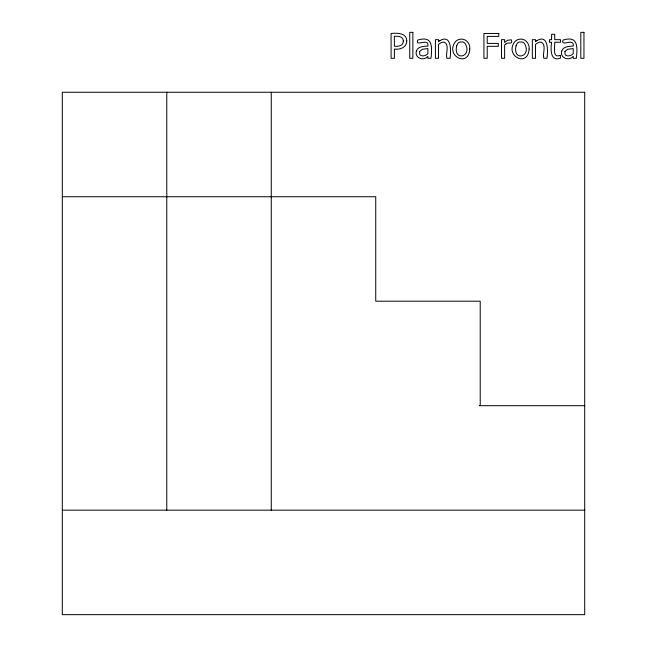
<?xml version="1.0" encoding="UTF-8"?>
<svg xmlns="http://www.w3.org/2000/svg" width="647" height="647" viewBox="0 0 647 647"><rect width="100%" height="100%" fill="white"/><g stroke="black" fill="none" stroke-linecap="round" stroke-linejoin="round"><path stroke-width="0.97" d="M62.298 196.737L375.737 196.737L375.737 301.211L480.22 301.211L480.22 405.693M479.176 405.693L584.702 405.693M62.298 510.168L584.702 510.168M271.263 92.254L271.263 510.168M166.78 92.254L166.78 510.168M469.779 48.994C468.703 68.218 444.764 55.634 455.423 41.74A7.424 7.424 0 0 1 459.685 39.313C465.476 37.841 470.409 43.406 469.779 48.994M529.125 48.994C528.049 68.218 504.11 55.634 514.769 41.74A7.424 7.424 0 0 1 519.031 39.313C524.822 37.841 529.756 43.406 529.125 48.994M406.761 40.955C406.979 47.368 399.773 49.973 394.387 49.043L394.387 58.303L391.087 58.303L391.087 33.466C396.74 32.86 406.882 32.86 406.761 40.955M456.701 45.84C453.046 61.788 472.755 57.13 465.225 43.616A4.214 4.214 0 0 0 462.621 41.966L460.316 41.966A4.246 4.246 0 0 0 457.696 43.616L456.701 45.84M516.047 45.84C512.392 61.788 532.101 57.13 524.571 43.616A4.214 4.214 0 0 0 521.967 41.966L519.662 41.966A4.246 4.246 0 0 0 517.042 43.616L516.047 45.84M416.377 51.105C414.25 58.004 423.769 61.489 427.877 56.321L427.877 58.303L430.999 58.303C432.309 46.366 432.568 35.496 417.687 40.074C415.059 47.571 429.018 37.13 427.877 46.042C423.866 46.374 417.776 46.293 416.377 51.105M561.717 51.105C559.598 58.004 569.109 61.489 573.226 56.321L573.226 58.303L576.34 58.303C577.65 46.366 577.908 35.496 563.036 40.074C560.399 47.571 574.366 37.13 573.226 46.042C569.214 46.374 563.116 46.293 561.717 51.105M403.332 41.036C403.607 45.888 398.042 46.721 394.387 46.228L394.387 36.305C397.84 35.949 403.582 36.321 403.332 41.036M419.612 51.437L419.636 54.105L420.307 55.116C422.726 56.831 425.928 55.553 427.877 53.717L427.877 48.549L422.289 49.309L419.612 51.437M564.952 51.437L564.977 54.105L565.648 55.116C568.074 56.831 571.269 55.553 573.226 53.717L573.226 48.549L567.637 49.309L564.952 51.437M505.776 44.125L504.62 45.08L504.62 58.303L501.49 58.303L501.49 39.669L504.62 39.669L504.62 42.443L507.612 40.3L511.356 39.774C513.297 45.46 508.073 41.392 505.776 44.125M439.928 40.632L438.537 41.74L438.537 39.669L435.407 39.669L435.407 58.303L438.537 58.303L438.537 44.392L440.963 42.767A5.346 5.346 0 0 1 444.432 42.225C449.794 44.958 445.314 53.838 446.915 58.303L450.045 58.303C450.943 51.946 451.929 33.628 439.928 40.632M536.873 40.632L535.481 41.74L535.481 39.669L532.344 39.669L532.344 58.303L535.481 58.303L535.481 44.392L537.908 42.767A5.346 5.346 0 0 1 541.377 42.225C546.731 44.958 542.251 53.838 543.852 58.303L546.99 58.303C547.88 51.946 548.874 33.628 536.873 40.632M560.318 55.319C552.053 58.853 555.029 46.228 554.73 42.273L560.496 42.273L560.496 39.669L554.73 39.669L554.73 34.315L551.592 34.315L551.592 39.669L549.473 39.669L549.473 42.273L551.592 42.273C550.662 48.654 549.974 62.104 560.496 58.133L560.318 55.319M412.867 32.35L409.737 32.35L409.737 58.303L412.867 58.303L412.867 32.35M583.95 32.35L580.812 32.35L580.812 58.303L583.95 58.303L583.95 32.35M498.78 33.466L483.924 33.466L483.924 58.303L487.223 58.303L487.223 46.341L498.303 46.341L498.303 43.406L487.223 43.406L487.223 36.402L498.78 36.402L498.78 33.466M584.702 92.254L62.298 92.254L62.298 614.65L584.702 614.65L584.702 92.254"/></g></svg>
